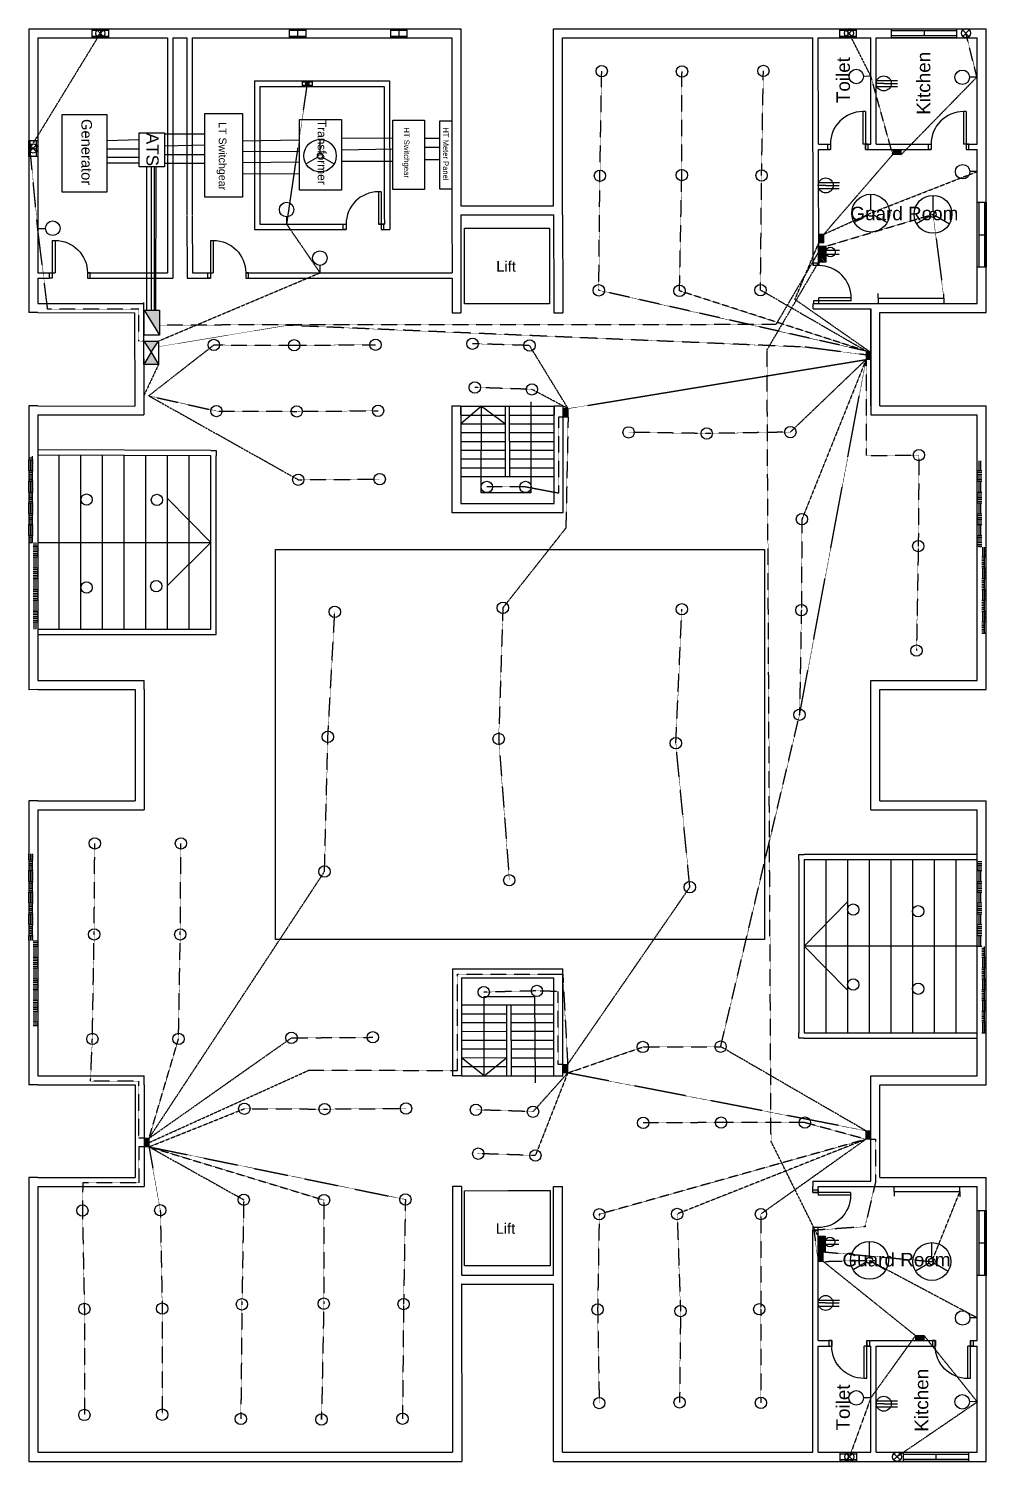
# Model space of a CAD drawing. Header units: inches. Extents: x 1414 to 6047, y 753 to 5111.
# Drawn here: x 4985 to 6047, y 2449 to 4039 of the extents above; entities that cross this region are included whole.
import ezdxf

# ---------------------------------------------------------------- set-up
doc = ezdxf.new("R2010")
doc.units = ezdxf.units.IN
doc.header["$MEASUREMENT"] = 0
doc.linetypes.add('HIDDEN', pattern=[0.375, 0.25, -0.125])
for name, color, linetype in [('Coduit', 130, 'HIDDEN'), ('Dimension', 212, 'Continuous'), ('Door1', 200, 'Continuous'), ('Emergency Conduit', 10, 'HIDDEN'), ('Fitting4', 140, 'Continuous'), ('Fittings', 140, 'Continuous'), ('Label', 72, 'Continuous'), ('Lift', 30, 'Continuous'), ('light', 2, 'Continuous'), ('Meter Board', 10, 'Continuous'), ('Power', 110, 'Continuous'), ('stairs', 240, 'Continuous'), ('Text', 1, 'Continuous'), ('Window', 200, 'Continuous')]:
    doc.layers.add(name, color=color, linetype=linetype)
doc.layers.add('emmergency switch', color=10, linetype='Continuous', lineweight=18)
doc.styles.get("Standard").update_dxf_attribs({"font": 'arial.ttf'})
pattern_1 = [(90, (-6111.053, -3003.016), (-12, 12), [12, -12]), (90, (-6109.053, -3003.016), (-12, 12), [12, -12]), (90, (-6107.053, -3003.016), (-12, 12), [12, -12]), (90, (-6105.053, -3003.016), (-12, 12), [12, -12]), (90, (-6103.053, -3003.016), (-12, 12), [12, -12]), (90, (-6101.053, -3003.016), (-12, 12), [12, -12]), (90, (-6099.053, -3003.016), (-12, 12), [12, -12]), (0, (-6111.053, -2991.016), (12, -12), [12, -12]), (0, (-6111.053, -2989.016), (12, -12), [12, -12]), (0, (-6111.053, -2987.016), (12, -12), [12, -12]), (0, (-6111.053, -2985.016), (12, -12), [12, -12]), (0, (-6111.053, -2983.016), (12, -12), [12, -12]), (0, (-6111.053, -2981.016), (12, -12), [12, -12]), (0, (-6111.053, -2979.016), (12, -12), [12, -12])]

# ---------------------------------------------------------------- blocks, each defined once
blk = doc.blocks.new('Door1')
for p, q in [((42, 42), (39, 42)), ((39, 42), (39, 6)), ((42, 42), (42, 0)), ((0, 0), (0, 6)), ((0, 6), (3, 6)), ((3, 0), (0, 0)), ((3, 6), (3, 0)), ((45, 6), (39, 6)), ((42, 0), (45, 0)), ((45, 0), (45, 6))]:
    blk.add_line(p, q)
blk.add_arc((39, 6), 36, 90, 180)
blk = doc.blocks.new('Ceiling Fan')
at = {"layer": 'Fittings'}
for p, q in [((0, 6), (0, 36)), ((-5.2, -3), (-31.2, -18)), ((5.2, -3), (31.2, -18))]:
    blk.add_line(p, q, dxfattribs=at)
for radius in [36, 6]:
    blk.add_circle((0, 0), radius, dxfattribs=at)
blk = doc.blocks.new('2-Pin 5A Socket')
at = {"layer": 'Fittings'}
for p, q in [((-15.2, 6.5), (30.6, 6.5)), ((-15, -7), (30.1, -7))]:
    blk.add_line(p, q, dxfattribs=at)
blk.add_circle((0, 0), 16.6, dxfattribs=at)
blk = doc.blocks.new('3-Pin Socket')
at = {"layer": 'Fittings'}
for q in [(0, 0), (46.7, 0)]:
    blk.add_line((16.6, 0), q, dxfattribs=at)
blk.add_blockref('2-Pin 5A Socket', (16.6, 0), dxfattribs=at)
blk = doc.blocks.new('Switch Board')
at = {"layer": 'Fittings'}
h = blk.add_hatch(dxfattribs=at)
h.set_pattern_fill('ANSI32', color=256, scale=25)
h.set_pattern_definition([(45, (-844.3615, -206.355), (-6.62913, 6.62913), []), (45, (-839.942, -206.355), (-6.62913, 6.62913), [])])
h.paths.add_polyline_path([(0, 40.8), (0, 0), (91.3, 0), (91.3, 40.8)])
blk.add_lwpolyline([(0, 40.8), (91.3, 40.8), (91.3, 0), (0, 0)], close=True, dxfattribs=at)
blk = doc.blocks.new('Fluorescent Wall Light Fitting')
at = {"layer": 'Fittings'}
for p, q in [((0, 12), (0, 24)), ((0, 12), (163.5, 12)), ((0, 12), (12, 12)), ((0, 12), (0, 0)), ((163.5, 11), (163.5, 23)), ((163.5, 12), (163.5, 11)), ((163.5, 11), (163.5, -1))]:
    blk.add_line(p, q, dxfattribs=at)
blk = doc.blocks.new('Wall Bracket Light')
at = {"layer": 'Fittings'}
blk.add_line((0, 0), (16.6, 0.2), dxfattribs=at)
blk.add_circle((32.6, 0.5), 16.1, dxfattribs=at)
blk = doc.blocks.new('Window')
for p, q in [((0, 10), (72, 10)), ((0, 0), (0, 10)), ((0, 8), (72, 8)), ((72, 2), (0, 2)), ((72, 0), (0, 0)), ((36, 8), (36, 2)), ((72, 10), (72, 0))]:
    blk.add_line(p, q)
blk = doc.blocks.new('Small_Window')
at = {"layer": 'Window'}
for p, q in [((0, 10), (18, 10)), ((0, 0), (0, 10)), ((0, 8.5), (18, 8.5)), ((18, 1.5), (0, 1.5)), ((18, 0), (0, 0)), ((9, 8.5), (9, 1.5)), ((18, 10), (18, 0))]:
    blk.add_line(p, q, dxfattribs=at)
blk = doc.blocks.new('EXHAUST FAN')
at = {"layer": 'Fitting4'}
for p, q in [((-3.5, 3.5), (3.5, -3.5)), ((-3.5, -3.5), (3.5, 3.5))]:
    blk.add_line(p, q, dxfattribs=at)
blk = doc.blocks.new('Exhaust Fan2')
at = {"layer": 'Fitting4', "lineweight": -3}
blk.add_circle((0, 0), 5.03, dxfattribs=at)
at = {"layer": 'light'}
blk.add_blockref('EXHAUST FAN', (-0.1, 0), dxfattribs=at)
blk = doc.blocks.new('Main_Gate2')
at = {"true_color": 0x2776bb}
h = blk.add_hatch(dxfattribs=at)
h.set_pattern_fill('AR-PARQ1', color=152)
h.set_pattern_definition(pattern_1)
h.paths.add_polyline_path([(0, -96), (5, -96), (5, 0), (0, 0)])
h = blk.add_hatch(dxfattribs=at)
h.set_pattern_fill('AR-PARQ1', color=152)
h.set_pattern_definition(pattern_1)
h.paths.add_polyline_path([(10, -96), (5, -96), (5, -192.1), (9.9, -192.1)])
blk = doc.blocks.new('Ceiling Light Fitting')
at = {"layer": 'Fittings'}
blk.add_circle((0, 0), 25.2, dxfattribs=at)
blk = doc.blocks.new('emergrncy switch')
h = blk.add_hatch()
h.set_pattern_fill('ANSI33', color=256)
h.paths.add_polyline_path([(9.5, 0), (0, 0), (0, -5.5), (9.5, -5.5)])
at = {"layer": 'emmergency switch'}
for p, q in [((0, 0), (9.5, 0)), ((0, -5.5), (0, 0)), ((9.5, 0), (9.5, -5.5)), ((9.5, -5.5), (0, -5.5))]:
    blk.add_line(p, q, dxfattribs=at)
blk = doc.blocks.new('Main_DB')
at = {"layer": 'Fittings', "true_color": 0x2776bb}
h = blk.add_hatch(color=152, dxfattribs=at)
h.dxf.hatch_style = 1
h.paths.add_polyline_path([(9.1, -15.1), (9.1, 12.9), (-7.8, 12.9)])
at = {"layer": 'Fittings'}
blk.add_line((-7.8, 12.9), (9.1, -15.1), dxfattribs=at)
blk.add_lwpolyline([(-7.8, 12.9), (9.1, 12.9), (9.1, -15.1), (-7.8, -15.1)], close=True, dxfattribs=at)
blk = doc.blocks.new('EmergencyDB')
at = {"layer": 'Meter Board'}
h = blk.add_hatch(color=256, dxfattribs=at)
h.dxf.hatch_style = 1
h.paths.add_polyline_path([(0, 0), (8.2, 12.5), (-8.2, 12.5)])
h.paths.add_polyline_path([(-8.2, -13.6), (8.2, -13.6), (0, 0)])
for p, q in [((-8.2, 12.5), (0, 0)), ((0, 0), (-8.2, -13.6)), ((0, 0), (8.2, 12.5)), ((0, 0), (8.2, -13.6))]:
    blk.add_line(p, q, dxfattribs=at)
blk.add_lwpolyline([(-8.2, 12.5), (8.2, 12.5), (8.2, -13.6), (-8.2, -13.6)], close=True, dxfattribs=at)

msp = doc.modelspace()

# ---------------------------------------------------------------- linework, layer by layer
for p, q in [((4984.724, 4039.315), (5464.098, 4039.315)), ((4984.724, 4039.315), (4984.724, 3724.356)), ((5464.098, 4039.315), (5464.212, 3842.815)), ((5566.898, 4039.315), (6046.974, 4039.315)), ((5566.905, 3842.815), (5566.898, 4039.315)), ((5576.898, 4039.315), (5576.898, 4039.315)), ((6046.974, 3724.315), (6046.974, 4039.315)), ((4994.724, 4029.315), (5138.724, 4029.315)), ((4994.724, 4029.315), (4994.724, 3768.315)), ((5138.724, 4029.315), (5138.724, 3768.315)), ((5144.724, 4029.315), (5160.155, 4029.315)), ((5144.724, 4029.315), (5144.724, 3762.315)), ((5160.155, 4029.315), (5160.218, 3832.644)), ((5166.128, 4029.315), (5454.103, 4029.315)), ((5166.128, 4029.315), (5166.218, 3832.648)), ((5454.103, 4029.315), (5454.217, 3832.815)), ((5576.898, 4029.315), (5774.596, 4029.315)), ((5576.906, 3832.815), (5576.898, 4029.315)), ((5774.596, 4029.315), (5854.474, 4029.315)), ((5854.905, 3776.465), (5854.474, 4029.315)), ((5860.474, 4029.315), (5918.974, 4029.315)), ((5860.726, 3911.315), (5860.474, 4029.315)), ((5918.974, 3911.315), (5918.974, 4029.315)), ((5924.974, 4029.315), (6036.974, 4029.315)), ((5924.974, 3911.316), (5924.974, 4029.315)), ((6036.974, 3911.181), (6036.974, 4029.315)), ((5166.128, 3981.315), (5166.15, 3981.315)), ((5166.128, 3975.315), (5166.152, 3975.315)), ((5235.15, 3981.315), (5385.131, 3981.315)), ((5235.15, 3981.315), (5235.218, 3832.679)), ((5241.152, 3975.315), (5379.135, 3975.315)), ((5241.152, 3975.315), (5241.218, 3832.682)), ((5379.135, 3975.315), (5379.217, 3832.772)), ((5385.131, 3981.315), (5385.217, 3832.775)), ((5860.726, 3911.315), (5874.014, 3911.315)), ((5860.739, 3905.315), (5874.014, 3905.315)), ((5861.015, 3776.453), (5860.739, 3905.315)), ((5874.014, 3911.315), (5874.014, 3905.315)), ((5913.014, 3911.315), (5918.974, 3911.315)), ((5913.014, 3905.315), (5913.014, 3911.315)), ((5913.014, 3905.315), (5924.974, 3905.315)), ((5924.974, 3911.316), (5985.651, 3911.242)), ((5924.974, 3905.315), (5985.726, 3905.242)), ((5985.651, 3911.242), (5985.726, 3905.242)), ((6024.651, 3911.195), (6036.981, 3911.181)), ((6024.651, 3911.195), (6024.726, 3905.195)), ((6024.726, 3905.195), (6036.974, 3905.181)), ((6036.974, 3734.315), (6036.974, 3905.181)), ((5160.218, 3832.114), (5160.385, 3762.315)), ((5166.218, 3832.128), (5166.371, 3768.315)), ((5235.218, 3832.293), (5235.256, 3816.315)), ((5241.218, 3832.307), (5241.242, 3822.315)), ((5379.218, 3832.636), (5379.242, 3822.315)), ((5385.218, 3832.65), (5385.257, 3816.315)), ((5454.217, 3832.815), (5454.371, 3768.312)), ((5464.098, 3842.815), (5566.898, 3842.815)), ((5464.098, 3832.815), (5566.898, 3832.815)), ((5464.217, 3832.815), (5464.1, 3832.815)), ((5464.1, 3832.815), (5464.129, 3734.315)), ((5566.898, 3842.815), (5566.905, 3842.815)), ((5566.898, 3842.815), (5566.905, 3842.815)), ((5566.898, 3832.815), (5566.906, 3832.815)), ((5566.898, 3832.815), (5566.928, 3832.815)), ((5566.928, 3832.815), (5567.223, 3734.315)), ((5576.906, 3832.815), (5577.073, 3734.315)), ((5235.256, 3816.315), (5336.73, 3816.315)), ((5241.242, 3822.315), (5336.73, 3822.315)), ((5372.73, 3822.315), (5379.242, 3822.315)), ((5375.73, 3816.315), (5385.257, 3816.315)), ((5861.015, 3776.453), (5854.905, 3776.465)), ((4994.724, 3768.315), (5010.946, 3768.315)), ((4994.724, 3762.315), (4994.724, 3734.315)), ((4994.724, 3762.315), (5007.946, 3762.315)), ((5049.946, 3768.315), (5089.537, 3768.315)), ((5052.946, 3762.315), (5128.537, 3762.315)), ((5089.537, 3768.315), (5125.537, 3768.315)), ((5125.537, 3768.315), (5138.724, 3768.315)), ((5128.537, 3762.315), (5144.724, 3762.315)), ((5160.385, 3762.315), (5186.517, 3762.315)), ((5166.371, 3768.315), (5186.517, 3768.315)), ((5225.517, 3768.314), (5454.371, 3768.312)), ((5225.517, 3762.316), (5454.386, 3762.317)), ((5454.386, 3762.317), (5454.452, 3734.315)), ((4994.724, 3724.315), (4984.724, 3724.356)), ((4994.724, 3734.315), (5112.147, 3734.315)), ((4994.724, 3724.315), (5102.173, 3723.939)), ((5102.173, 3723.939), (5102.425, 3620.258)), ((5112.145, 3735.307), (5112.448, 3610.815)), ((5454.452, 3734.315), (5454.452, 3724.103)), ((5454.452, 3724.103), (5464.15, 3724.097)), ((5464.129, 3734.315), (5464.15, 3724.097)), ((5567.223, 3734.315), (5567.211, 3724.033)), ((5567.211, 3724.033), (5577.158, 3724.027)), ((5567.223, 3724.033), (5577.158, 3724.02)), ((5577.073, 3734.315), (5577.073, 3724.027)), ((5577.158, 3724.027), (5577.158, 3724.02)), ((5854.987, 3728.315), (5854.977, 3734.315)), ((5854.977, 3734.315), (5918.974, 3734.315)), ((5854.987, 3728.315), (5918.974, 3728.315)), ((5918.974, 3734.315), (6036.974, 3734.315)), ((5918.974, 3724.315), (5918.974, 3728.315)), ((5918.974, 3728.315), (5918.974, 3610.815)), ((5918.974, 3620.756), (5918.974, 3723.815)), ((5928.974, 3724.315), (6036.974, 3724.315)), ((5928.974, 3620.815), (5928.974, 3724.315)), ((6036.974, 3724.315), (6046.974, 3724.315)), ((4984.724, 3620.94), (4984.724, 3305.492)), ((4994.724, 3620.815), (4984.724, 3620.94)), ((4994.724, 3620.815), (5102.425, 3620.258)), ((4994.724, 3610.815), (4994.724, 3315.815)), ((4994.724, 3610.815), (5074.135, 3610.815)), ((5074.135, 3610.815), (5112.448, 3610.815)), ((5102.448, 3610.815), (5102.448, 3610.791)), ((5454.023, 3620.801), (5464.069, 3620.801)), ((5454.023, 3620.801), (5454.144, 3502.301)), ((5464.069, 3620.801), (5464.061, 3610.815)), ((5464.061, 3610.815), (5464.069, 3620.801)), ((5464.061, 3610.815), (5464.159, 3512.301)), ((5567.537, 3512.301), (5567.604, 3610.815)), ((5567.569, 3620.801), (5577.576, 3620.799)), ((5567.569, 3620.801), (5567.604, 3610.815)), ((5567.604, 3610.815), (5567.569, 3620.801)), ((5577.223, 3620.801), (5577.223, 3620.799)), ((5577.501, 3502.299), (5577.576, 3620.799)), ((5918.974, 3610.815), (6036.974, 3610.815)), ((5928.974, 3620.815), (6036.974, 3620.815)), ((6036.974, 3620.815), (6046.974, 3620.815)), ((6036.974, 3315.815), (6036.974, 3610.815)), ((6046.974, 3305.815), (6046.974, 3620.815)), ((5454.144, 3502.301), (5567.547, 3502.301)), ((5464.159, 3512.301), (5567.537, 3512.301)), ((5567.545, 3502.301), (5577.501, 3502.299)), ((4994.724, 3315.815), (5112.724, 3315.815)), ((5112.724, 3305.815), (5112.724, 3315.815)), ((5918.974, 3315.815), (6036.974, 3315.815)), ((5918.974, 3172.315), (5918.974, 3315.815)), ((4994.724, 3305.815), (4984.724, 3305.492)), ((4994.724, 3305.815), (5102.724, 3305.815)), ((5102.724, 3305.815), (5102.724, 3182.315)), ((5112.724, 3305.815), (5112.724, 3182.315)), ((5928.974, 3305.815), (6036.974, 3305.815)), ((5928.974, 3182.315), (5928.974, 3305.815)), ((6036.974, 3305.815), (6046.974, 3305.815)), ((4994.724, 3182.315), (4984.724, 3182.231)), ((4984.724, 3182.231), (4984.724, 2867.33)), ((4994.724, 3182.315), (5102.724, 3182.315)), ((5112.724, 3182.315), (5112.724, 3172.315)), ((5928.974, 3182.315), (6036.974, 3182.315)), ((6036.974, 3182.315), (6046.974, 3182.315)), ((6046.974, 2867.315), (6046.974, 3182.315)), ((4994.724, 3172.315), (4994.724, 2877.315)), ((4994.724, 3172.315), (5112.724, 3172.315)), ((5918.974, 3172.315), (6036.974, 3172.315)), ((6036.974, 2877.315), (6036.974, 3172.315)), ((5454.663, 2995.815), (5454.784, 2877.305)), ((5454.663, 2995.815), (5577.177, 2995.815)), ((5577.101, 2877.311), (5577.177, 2995.815)), ((5464.683, 2985.815), (5464.791, 2877.315)), ((5464.683, 2985.815), (5567.182, 2985.815)), ((5567.109, 2877.315), (5567.182, 2985.815)), ((4994.724, 2867.315), (4984.724, 2867.33)), ((4994.724, 2877.315), (5112.724, 2877.315)), ((4994.724, 2867.315), (5102.724, 2867.315)), ((5102.724, 2867.315), (5102.724, 2764.315)), ((5112.724, 2867.315), (5112.724, 2877.315)), ((5112.724, 2867.315), (5112.724, 2764.315)), ((5464.79, 2877.305), (5454.784, 2877.305)), ((5567.109, 2877.315), (5567.109, 2877.306)), ((5567.109, 2877.306), (5577.101, 2877.311)), ((5918.974, 2877.315), (6036.974, 2877.315)), ((5918.974, 2760.292), (5918.974, 2877.315)), ((5928.974, 2867.315), (6036.974, 2867.315)), ((5928.974, 2764.315), (5928.974, 2867.315)), ((6036.974, 2867.315), (6046.974, 2867.315)), ((4984.724, 2764.357), (4984.724, 2449.315)), ((4994.724, 2764.315), (4984.724, 2764.357)), ((4994.724, 2764.315), (5102.724, 2764.315)), ((4994.724, 2754.315), (4994.724, 2459.315)), ((4994.724, 2754.315), (5112.724, 2754.315)), ((5112.724, 2764.315), (5112.724, 2754.315)), ((5454.91, 2754.315), (5455.021, 2645.805)), ((5464.913, 2754.315), (5454.91, 2754.315)), ((5464.913, 2754.315), (5465.011, 2655.815)), ((5566.959, 2655.815), (5567.026, 2754.315)), ((5567.026, 2754.315), (5577.022, 2754.315)), ((5576.953, 2645.808), (5577.022, 2754.315)), ((5854.474, 2760.318), (5854.474, 2760.323)), ((5854.474, 2760.323), (5854.474, 2754.315)), ((5854.474, 2760.318), (5918.974, 2760.292)), ((5854.474, 2747.741), (5854.474, 2754.315)), ((5860.339, 2754.315), (6036.974, 2754.315)), ((5860.344, 2747.775), (5860.339, 2754.315)), ((5928.974, 2764.315), (6036.974, 2764.315)), ((6036.974, 2764.315), (6046.974, 2764.315)), ((6036.974, 2583.315), (6036.974, 2754.315)), ((6046.974, 2449.315), (6046.974, 2764.315)), ((5854.474, 2747.741), (5860.344, 2747.775)), ((5854.474, 2705.741), (5860.376, 2705.775)), ((5854.474, 2583.315), (5854.474, 2705.741)), ((5860.469, 2583.315), (5860.376, 2705.775)), ((5454.901, 2655.815), (5455.015, 2459.315)), ((5455.011, 2655.815), (5454.901, 2655.815)), ((5465.021, 2655.815), (5465.011, 2655.815)), ((5465.021, 2655.815), (5566.96, 2655.815)), ((5576.96, 2459.315), (5576.952, 2655.815)), ((5464.907, 2645.815), (5465.021, 2449.315)), ((5465.021, 2645.815), (5464.907, 2645.815)), ((5465.021, 2645.815), (5566.96, 2645.815)), ((5566.96, 2449.315), (5566.953, 2645.815)), ((5854.474, 2459.315), (5854.474, 2583.315)), ((5860.469, 2583.315), (5875.452, 2583.315)), ((5860.474, 2577.315), (5875.452, 2577.315)), ((5860.474, 2459.315), (5860.474, 2577.315)), ((5875.452, 2583.315), (5875.452, 2577.315)), ((5914.452, 2583.315), (5990.557, 2583.315)), ((5914.452, 2583.315), (5914.452, 2577.315)), ((5914.452, 2577.315), (5918.974, 2577.315)), ((5918.974, 2459.315), (5918.974, 2577.315)), ((5924.974, 2577.315), (5990.435, 2577.315)), ((5924.974, 2459.315), (5924.974, 2577.315)), ((5990.557, 2583.315), (5990.435, 2577.315)), ((6029.435, 2583.315), (6029.435, 2577.315)), ((6029.435, 2577.315), (6036.974, 2577.315)), ((6029.557, 2583.315), (6036.974, 2583.315)), ((6036.974, 2459.315), (6036.974, 2577.315)), ((4984.724, 2449.315), (5465.021, 2449.315)), ((4994.724, 2459.315), (5455.015, 2459.315)), ((5455.021, 2449.315), (5455.021, 2449.309)), ((5566.96, 2449.315), (6046.974, 2449.315)), ((5576.96, 2459.315), (5768.474, 2459.315)), ((5768.474, 2459.315), (5774.474, 2459.315)), ((5774.474, 2459.315), (5854.474, 2459.315)), ((5860.474, 2459.315), (5918.974, 2459.315)), ((5924.974, 2459.315), (6036.974, 2459.315))]:
    msp.add_line(p, q)
msp.add_lwpolyline([(5258.388, 3461.24), (5801.022, 3461.24), (5801.022, 3028.546), (5258.388, 3028.546)], close=True)
at = {"layer": 'Coduit'}
for p, q in [((5868.847, 3797.869), (5987.891, 3833.312)), ((5987.891, 3833.312), (5999.957, 3739.675)), ((5860.982, 3791.64), (5813.531, 3710.893)), ((5803.716, 3682.73), (5861.006, 3780.292)), ((5813.531, 3710.893), (5129.849, 3710.424)), ((5808.179, 2804.492), (5803.716, 3682.73)), ((5860.394, 2699.195), (5808.179, 2804.492)), ((5986.561, 2671.055), (6017.599, 2748.359)), ((5868.26, 2681.618), (5986.561, 2671.055))]:
    msp.add_line(p, q, dxfattribs=at)
at = {"layer": 'Emergency Conduit'}
for p, q in [((4986.216, 3906.384), (5064.26, 4034.142)), ((5918.974, 3986.511), (5894.75, 4034.342)), ((6036.558, 3985.657), (6024.291, 4034.323)), ((5618.359, 3876.132), (5620.357, 3992.191)), ((5709.163, 3876.861), (5709.417, 3991.832)), ((5797.695, 3876.398), (5799.694, 3992.457)), ((5271.067, 3822.315), (5293.92, 3978.338)), ((5943.129, 3899.663), (5918.974, 3986.511)), ((5952.629, 3899.663), (6036.558, 3985.657)), ((4994.724, 3817.669), (4986.216, 3906.384)), ((5943.129, 3899.663), (5866.624, 3811.125)), ((5918.772, 3834.642), (6036.974, 3880.827)), ((5617.153, 3748.935), (5618.359, 3876.132)), ((5706.666, 3748.348), (5709.163, 3876.861)), ((5796.489, 3749.201), (5797.695, 3876.398)), ((5866.624, 3811.125), (5918.772, 3834.642)), ((5005.743, 3728.055), (4994.724, 3817.669)), ((5307.986, 3768.425), (5271.067, 3822.315)), ((5834.732, 3738.798), (5861.124, 3801.625)), ((5128.728, 3692.697), (5307.986, 3768.425)), ((5913.556, 3681.595), (5617.153, 3748.935)), ((5913.556, 3681.595), (5706.666, 3748.348)), ((5913.556, 3681.595), (5796.489, 3749.201)), ((5916.47, 3681.595), (5834.732, 3738.798)), ((5106.852, 3728.055), (5005.743, 3728.055)), ((5106.852, 3692.697), (5106.852, 3728.055)), ((5271.24, 3710.055), (5128.728, 3686.405)), ((5845.793, 3685.94), (5271.24, 3710.055)), ((5112.292, 3692.697), (5106.852, 3692.697)), ((5540.328, 3687.68), (5476.999, 3689.721)), ((5117.92, 3631.921), (5190.147, 3688.322)), ((5190.147, 3688.322), (5279.207, 3687.962)), ((5279.207, 3687.962), (5369.483, 3688.588)), ((5583.068, 3617.655), (5540.328, 3687.68)), ((5913.556, 3677.218), (5845.793, 3685.94)), ((5128.728, 3666.536), (5112.397, 3631.921)), ((5583.068, 3617.655), (5913.556, 3672.095)), ((5913.556, 3672.095), (5829.574, 3591.601)), ((5839.8, 3277.938), (5913.556, 3672.095)), ((5913.556, 3672.095), (5842.498, 3495.004)), ((5913.556, 3672.095), (5913.556, 3565.552)), ((5117.92, 3631.921), (5192.967, 3614.995)), ((5117.92, 3631.921), (5283.778, 3538.78)), ((5542.978, 3639.052), (5479.649, 3641.093)), ((5583.068, 3617.655), (5542.978, 3639.052)), ((5192.967, 3614.995), (5282.027, 3614.636)), ((5282.027, 3614.636), (5372.303, 3615.261)), ((5577.568, 3608.155), (5572.327, 3608.155)), ((5572.327, 3608.155), (5572.327, 3523.764)), ((5583.068, 3608.155), (5580.579, 3485.126)), ((5736.795, 3590.038), (5650.238, 3591.335)), ((5829.574, 3591.601), (5736.795, 3590.038)), ((5913.556, 3565.552), (5972.199, 3566.123)), ((5972.199, 3566.123), (5971.499, 3465.116)), ((5283.778, 3538.78), (5374.055, 3539.406)), ((5535.875, 3530.691), (5492.933, 3530.691)), ((5572.327, 3523.764), (5535.875, 3530.691)), ((5580.579, 3485.126), (5510.726, 3396.574)), ((5842.498, 3495.004), (5841.798, 3393.997)), ((5971.499, 3465.116), (5969.5, 3349.057)), ((5316.609, 3253.436), (5324.267, 3392.127)), ((5510.726, 3396.574), (5506.044, 3251.07)), ((5702.583, 3246.338), (5709.268, 3395.005)), ((5841.798, 3393.997), (5839.8, 3277.938)), ((5752.288, 2909.532), (5839.8, 3277.938)), ((5312.863, 3103.877), (5316.609, 3253.436)), ((5506.044, 3251.07), (5517.867, 3094.172)), ((5718.108, 3086.527), (5702.583, 3246.338)), ((5057.348, 3034.167), (5058.048, 3135.174)), ((5152.911, 3034.167), (5153.612, 3135.174)), ((5118.224, 2807.883), (5312.863, 3103.877)), ((5582.603, 2889.87), (5718.108, 3086.527)), ((5055.35, 2918.108), (5057.348, 3034.167)), ((5150.913, 2918.108), (5152.911, 3034.167)), ((5460.56, 2883.095), (5460.56, 2989.929)), ((5460.56, 2989.929), (5567.185, 2989.929)), ((5567.185, 2989.929), (5567.185, 2989.929)), ((5567.185, 2989.929), (5577.173, 2989.929)), ((5577.173, 2989.929), (5582.603, 2889.87)), ((5548.467, 2971.417), (5489.444, 2970.021)), ((5572.141, 2970.664), (5548.467, 2971.417)), ((5572.141, 2889.87), (5572.141, 2970.664)), ((5053.379, 2871.398), (5055.35, 2918.108)), ((5118.224, 2807.883), (5276.187, 2919.296)), ((5118.224, 2807.883), (5150.913, 2918.108)), ((5276.187, 2919.296), (5366.463, 2919.922)), ((5582.603, 2880.37), (5665.896, 2909.182)), ((5665.896, 2909.182), (5752.288, 2909.532)), ((5913.381, 2816.226), (5752.288, 2909.532)), ((5118.224, 2803.121), (5295.811, 2883.524)), ((5295.811, 2883.524), (5460.56, 2883.095)), ((5582.603, 2880.37), (5544.134, 2837.38)), ((5582.603, 2880.37), (5546.784, 2788.753)), ((5577.109, 2889.87), (5572.141, 2889.87)), ((5913.381, 2816.226), (5582.603, 2880.37)), ((5107.061, 2871.398), (5053.379, 2871.398)), ((5107.061, 2807.883), (5107.061, 2871.398)), ((5118.224, 2798.383), (5223.942, 2840.641)), ((5223.942, 2840.641), (5313.002, 2840.282)), ((5313.002, 2840.282), (5403.278, 2840.908)), ((5544.134, 2837.38), (5480.804, 2839.421)), ((5752.781, 2825.295), (5666.389, 2824.945)), ((5845.725, 2825.211), (5752.781, 2825.295)), ((5913.381, 2806.726), (5845.725, 2825.211)), ((5112.724, 2807.883), (5107.061, 2807.883)), ((5913.381, 2806.726), (5617.61, 2723.472)), ((5913.381, 2806.726), (5704.003, 2723.822)), ((5913.381, 2806.726), (5796.947, 2723.738)), ((5918.881, 2806.726), (5924.042, 2806.726)), ((5924.042, 2806.726), (5924.042, 2759.063)), ((5112.724, 2798.383), (5107.019, 2798.383)), ((5107.019, 2798.383), (5107.019, 2758.369)), ((5118.224, 2798.383), (5130.726, 2727.998)), ((5118.224, 2798.383), (5223.242, 2739.634)), ((5118.224, 2798.383), (5312.302, 2739.275)), ((5118.224, 2798.383), (5402.578, 2739.9)), ((5546.784, 2788.753), (5483.454, 2790.793)), ((5044.709, 2758.369), (5044.334, 2727.649)), ((5107.019, 2758.369), (5044.709, 2758.369)), ((5924.042, 2759.063), (5912.423, 2709.72)), ((5223.242, 2739.634), (5221.243, 2623.575)), ((5312.302, 2739.275), (5312.048, 2624.304)), ((5402.578, 2739.9), (5400.58, 2623.841)), ((5044.334, 2727.649), (5046.477, 2618.485)), ((5130.726, 2727.998), (5132.869, 2618.835)), ((5617.61, 2723.472), (5615.83, 2617.852)), ((5704.003, 2723.822), (5707.765, 2616.143)), ((5796.947, 2723.738), (5796.947, 2618.118)), ((5912.423, 2709.72), (5855.691, 2705.748)), ((5855.691, 2705.748), (5860.402, 2671.271)), ((5865.902, 2671.144), (5917.443, 2672.385)), ((5917.443, 2672.385), (6036.974, 2608.684)), ((5968.375, 2588.815), (5865.902, 2671.271)), ((5312.048, 2624.304), (5309.55, 2495.791)), ((5400.58, 2623.841), (5399.374, 2496.644)), ((5046.477, 2618.485), (5046.477, 2500.759)), ((5132.869, 2618.835), (5132.869, 2501.109)), ((5221.243, 2623.575), (5220.037, 2496.378)), ((5615.83, 2617.852), (5617.61, 2513.981)), ((5707.765, 2616.143), (5706.718, 2514.749)), ((5796.947, 2618.118), (5796.947, 2514.247)), ((5968.375, 2588.815), (5918.949, 2519.973)), ((5977.875, 2588.815), (6036.974, 2515.197)), ((5918.949, 2519.973), (5895.084, 2454.323)), ((6036.974, 2515.197), (5947.869, 2454.323)), ((5309.55, 2495.791), (5309.673, 2502.099))]:
    msp.add_line(p, q, dxfattribs=at)
at = {"layer": 'Lift'}
for p, q in [((5468.105, 3734.077), (5468.105, 3818.009)), ((5468.105, 3818.009), (5514.289, 3818.009)), ((5514.289, 3818.009), (5562.59, 3817.769)), ((5562.59, 3817.769), (5562.59, 3733.996)), ((5514.289, 3734.077), (5468.105, 3734.077)), ((5562.59, 3733.999), (5514.289, 3734.077)), ((5468.327, 2749.697), (5516.599, 2749.848)), ((5468.327, 2666.292), (5468.327, 2749.697)), ((5516.599, 2749.848), (5563.261, 2749.819)), ((5563.261, 2749.819), (5563.261, 2666.403)), ((5516.599, 2666.185), (5468.327, 2666.292)), ((5563.261, 2666.403), (5516.599, 2666.185))]:
    msp.add_line(p, q, dxfattribs=at)
at = {"layer": 'Power'}
for p, q in [((5454.157, 3936.572), (5440.483, 3936.572)), ((5440.483, 3936.572), (5440.483, 3861.599)), ((5107.373, 3915.97), (5071.537, 3915.017)), ((5179.982, 3922.272), (5135.442, 3922.272)), ((5285.227, 3915.428), (5221.901, 3914.637)), ((5388.601, 3917.951), (5331.603, 3917.46)), ((5440.483, 3917.297), (5423.83, 3917.297)), ((5107.373, 3905.756), (5071.537, 3905.457)), ((5107.373, 3896.502), (5071.537, 3896.502)), ((5179.982, 3910.11), (5135.442, 3908.924)), ((5179.982, 3899.38), (5135.442, 3899.194)), ((5285.227, 3903.046), (5221.901, 3902.491)), ((5388.601, 3905.678), (5331.603, 3904.533)), ((5440.483, 3907.315), (5423.83, 3907.315)), ((5107.373, 3890.234), (5071.537, 3890.221)), ((5115.269, 3886.096), (5115.269, 3726.994)), ((5120.58, 3886.096), (5120.58, 3726.931)), ((5123.967, 3886.096), (5123.94, 3726.83)), ((5125.612, 3886.096), (5125.584, 3726.788)), ((5179.982, 3889.699), (5135.442, 3889.699)), ((5285.227, 3891.019), (5221.901, 3890.464)), ((5388.601, 3891.933), (5331.603, 3891.769)), ((5440.483, 3893.733), (5423.83, 3893.733)), ((5285.227, 3878.26), (5221.901, 3877.706)), ((5440.483, 3861.599), (5454.201, 3861.429))]:
    msp.add_line(p, q, dxfattribs=at)
for points in [[(5021.769, 3943.974), (5071.537, 3943.974), (5071.537, 3858.017), (5021.769, 3858.017)], [(5179.982, 3945.373), (5221.901, 3945.373), (5221.901, 3852.246), (5179.982, 3852.246)], [(5285.227, 3938.69), (5331.603, 3938.69), (5331.603, 3860.265), (5285.227, 3860.265)], [(5388.601, 3937.987), (5423.83, 3937.987), (5423.83, 3860.763), (5388.601, 3860.763)], [(5107.373, 3923.783), (5135.442, 3923.783), (5135.442, 3886.096), (5107.373, 3886.096)]]:
    msp.add_lwpolyline(points, close=True, dxfattribs=at)
at = {"layer": 'stairs'}
for p, q in [((5112.692, 3672.815), (5112.724, 3672.815)), ((5541.648, 3625.364), (5541.648, 3524.381)), ((5464.129, 3620.301), (5567.557, 3620.301)), ((5486.904, 3620.301), (5464.129, 3600.801)), ((5464.129, 3610.551), (5513.497, 3610.551)), ((5486.623, 3524.381), (5486.904, 3620.301)), ((5486.904, 3620.301), (5513.526, 3600.801)), ((5513.699, 3542.301), (5513.468, 3620.294)), ((5518.449, 3542.301), (5518.218, 3620.308)), ((5518.247, 3610.551), (5567.557, 3610.551)), ((5464.129, 3600.801), (5513.526, 3600.801)), ((5518.276, 3600.801), (5567.557, 3600.801)), ((5464.129, 3591.051), (5513.555, 3591.051)), ((5464.129, 3581.301), (5513.583, 3581.301)), ((5518.305, 3591.051), (5567.557, 3591.051)), ((5518.333, 3581.301), (5567.557, 3581.301)), ((5186.636, 3565.146), (4994.724, 3565.842)), ((5186.658, 3571.146), (4994.746, 3571.842)), ((5018.636, 3372.821), (5018.636, 3565.146)), ((5042.636, 3372.821), (5042.636, 3565.146)), ((5066.636, 3372.821), (5066.636, 3565.146)), ((5090.636, 3372.821), (5090.636, 3565.146)), ((5114.636, 3372.821), (5114.636, 3565.146)), ((5138.636, 3372.821), (5138.636, 3565.146)), ((5162.636, 3372.821), (5162.636, 3565.146)), ((5186.636, 3372.821), (5186.636, 3565.146)), ((5186.658, 3571.146), (5192.607, 3571.146)), ((5192.607, 3571.146), (5192.636, 3565.146)), ((5192.636, 3372.821), (5192.636, 3565.146)), ((5464.129, 3571.551), (5513.612, 3571.551)), ((5464.129, 3561.801), (5513.641, 3561.801)), ((5518.362, 3571.551), (5567.557, 3571.551)), ((5518.391, 3561.801), (5567.557, 3561.801)), ((5464.129, 3552.051), (5513.67, 3552.051)), ((5518.42, 3552.051), (5567.557, 3552.051)), ((5464.129, 3542.301), (5567.557, 3542.301)), ((5186.636, 3468.984), (5138.636, 3517.919)), ((5541.648, 3524.381), (5486.623, 3524.381)), ((5513.787, 3512.294), (5513.787, 3512.301)), ((4994.727, 3468.942), (5186.636, 3468.984)), ((5186.636, 3468.984), (5138.636, 3421.392)), ((5186.636, 3468.984), (5186.636, 3468.984)), ((4994.621, 3372.821), (5186.636, 3372.821)), ((5192.681, 3366.821), (5192.636, 3372.821)), ((4994.621, 3366.821), (5186.636, 3366.821)), ((5186.636, 3366.821), (5192.681, 3366.821)), ((5839.089, 3116.876), (5839.089, 3122.877)), ((5839.089, 3122.877), (5845.089, 3122.876)), ((5839.089, 3116.876), (5839.089, 2924.989)), ((6036.977, 3122.876), (5845.089, 3122.876)), ((6036.977, 3116.876), (5845.089, 3116.876)), ((5845.089, 3116.876), (5845.089, 2924.989)), ((5869.089, 3116.876), (5869.089, 2924.989)), ((5893.089, 3116.876), (5893.089, 2924.989)), ((5917.089, 3116.876), (5917.089, 2924.989)), ((5941.089, 3116.876), (5941.089, 2924.989)), ((5965.089, 3116.876), (5965.089, 2924.989)), ((5989.089, 3116.876), (5989.089, 2924.989)), ((6013.089, 3116.876), (6013.089, 2924.989)), ((5845.089, 3020.933), (5893.089, 3070.1)), ((6036.977, 3020.919), (5845.089, 3020.933)), ((5845.089, 3020.933), (5893.089, 2972.152)), ((5489.869, 2877.315), (5489.869, 2965.108)), ((5489.869, 2965.108), (5545.78, 2965.108)), ((5545.78, 2965.108), (5546.641, 2869.254)), ((5464.683, 2955.815), (5567.182, 2955.815)), ((5464.683, 2946.065), (5515.005, 2946.001)), ((5515.229, 2877.166), (5514.973, 2955.699)), ((5520.344, 2877.303), (5520.085, 2955.803)), ((5520.117, 2946.037), (5567.182, 2946.065)), ((4994.621, 2931.418), (4994.724, 2931.418)), ((5464.683, 2936.315), (5515.036, 2936.383)), ((5464.683, 2926.565), (5515.068, 2926.497)), ((5520.149, 2936.383), (5567.182, 2936.315)), ((5520.181, 2926.608), (5567.182, 2926.565)), ((4994.621, 2925.418), (4994.724, 2925.418)), ((5464.683, 2916.815), (5515.101, 2916.815)), ((5520.214, 2916.815), (5567.182, 2916.815)), ((5839.038, 2918.989), (5839.089, 2924.989)), ((5845.089, 2918.989), (5839.038, 2918.989)), ((5845.089, 2924.989), (6036.974, 2924.971)), ((5845.089, 2918.989), (6036.973, 2918.971)), ((5464.683, 2907.065), (5515.132, 2906.989)), ((5464.683, 2897.315), (5515.163, 2897.406)), ((5489.869, 2877.315), (5464.771, 2897.315)), ((5489.869, 2877.315), (5515.163, 2897.406)), ((5520.246, 2907.117), (5567.182, 2907.065)), ((5520.278, 2897.319), (5567.182, 2897.315)), ((5464.683, 2887.565), (5515.195, 2887.36)), ((5520.311, 2887.45), (5567.182, 2887.565)), ((5464.791, 2877.315), (5567.109, 2877.315))]:
    msp.add_line(p, q, dxfattribs=at)

# ---------------------------------------------------------------- block references
for name, p in [('Small_Window', (5884.472, 4029.315)), ('Main_Gate2', (4984.724, 3564.899)), ('Main_Gate2', (6036.974, 3559.825)), ('Main_Gate2', (4984.724, 3123.495)), ('Main_Gate2', (6036.974, 3116.876)), ('Small_Window', (5884.865, 2449.315))]:
    msp.add_blockref(name, p)
at = {"xscale": 0.5, "yscale": 0.5, "zscale": 0.5, "rotation": 180}
for p in [(6036.558, 3985.657), (5918.949, 2519.973)]:
    msp.add_blockref('Wall Bracket Light', p, dxfattribs=at)
for name, p, xscale, yscale, zscale in [('3-Pin Socket', (5924.974, 3978.596), 0.5, 0.5, 0.5), ('Fluorescent Wall Light Fitting', (5944.645, 2743.451), 0.4462316301784595, 0.4462316301784595, 0.4462316301784595), ('3-Pin Socket', (5924.974, 2513.296), 0.5, 0.5, 0.5)]:
    msp.add_blockref(name, p, dxfattribs=dict(xscale=xscale, yscale=yscale, zscale=zscale))
at = {"layer": 'Dimension', "xscale": 0.25, "yscale": 0.25, "zscale": 0.25}
for p in [(5048.945, 3516.679), (5127, 3516.301), (5048.945, 3419.113), (5126.243, 3420.625), (5899.399, 3061.642), (5971.399, 3059.762), (5489.444, 2970.021), (5548.467, 2971.417), (5899.399, 2978.462), (5971.399, 2973.885)]:
    msp.add_blockref('Ceiling Light Fitting', p, dxfattribs=at)
at = {"layer": 'Door1'}
for name, p in [('Window', (5941.933, 4029.25)), ('Door1', (5871.014, 3905.315)), ('Door1', (5982.721, 3905.245)), ('Door1', (5333.73, 3816.315)), ('Window', (5955.06, 2449.316))]:
    msp.add_blockref(name, p, dxfattribs=at)
for name, p, rotation in [('Window', (6046.988, 3774.724), 90), ('Door1', (5855.147, 3779.453), 270), ('Window', (6046.974, 2655.647), 90)]:
    msp.add_blockref(name, p, dxfattribs=dict(at, rotation=rotation))
at = {"layer": 'Door1', "xscale": -1}
for p in [(5052.946, 3762.315), (5228.517, 3762.315)]:
    msp.add_blockref('Door1', p, dxfattribs=at)
for p, rotation in [((5854.409, 2705.748), 270), ((5872.452, 2583.298), 180), ((5987.413, 2583.253), 180)]:
    msp.add_blockref('Door1', p, dxfattribs=dict(at, rotation=rotation))
at = {"layer": 'emmergency switch'}
for p in [(5943.129, 3905.163), (5968.375, 2588.815)]:
    msp.add_blockref('emergrncy switch', p, dxfattribs=at)
at = {"layer": 'emmergency switch', "rotation": 90}
for p in [(5861.124, 3801.625), (5913.556, 3672.095), (5577.568, 3608.155), (5577.103, 2880.37), (5913.381, 2806.726), (5112.724, 2798.383), (5860.402, 2671.144)]:
    msp.add_blockref('emergrncy switch', p, dxfattribs=at)
at = {"layer": 'Fittings'}
for name, p, xscale, yscale, zscale in [('Ceiling Light Fitting', (5620.357, 3992.191), 0.25, 0.25, 0.25), ('Ceiling Light Fitting', (5709.417, 3991.832), 0.25, 0.25, 0.25), ('Ceiling Light Fitting', (5799.694, 3992.457), 0.25, 0.25, 0.25), ('Exhaust Fan2', (5293.749, 3978.152), 0.3862149479913982, 0.3862149479913982, 0.3862149479913982), ('Ceiling Fan', (5307.962, 3898.287), 0.5, 0.5, 0.5), ('Ceiling Light Fitting', (5618.359, 3876.132), 0.25, 0.25, 0.25), ('Ceiling Light Fitting', (5709.163, 3876.861), 0.25, 0.25, 0.25), ('Ceiling Light Fitting', (5797.695, 3876.398), 0.25, 0.25, 0.25), ('3-Pin Socket', (5860.554, 3865.351), 0.5, 0.5, 0.5), ('Ceiling Fan', (5918.772, 3834.642), 0.5833333333333265, 0.5833333333333265, 0.5833333333333265), ('Ceiling Fan', (5987.891, 3833.312), 0.5833333333333265, 0.5833333333333265, 0.5833333333333265), ('Wall Bracket Light', (4995.14, 3817.632), 0.5, 0.5, 0.5), ('2-Pin 5A Socket', (5874.023, 3791.344), 0.3247161909610484, 0.3247161909610484, 0.3247161909610484), ('Ceiling Light Fitting', (5617.153, 3748.935), 0.25, 0.25, 0.25), ('Ceiling Light Fitting', (5706.666, 3748.348), 0.25, 0.25, 0.25), ('Ceiling Light Fitting', (5796.489, 3749.201), 0.25, 0.25, 0.25), ('Fluorescent Wall Light Fitting', (5927.003, 3734.766), 0.4462316301784595, 0.4462316301784595, 0.4462316301784595), ('Ceiling Light Fitting', (5190.147, 3688.322), 0.25, 0.25, 0.25), ('Ceiling Light Fitting', (5279.207, 3687.962), 0.25, 0.25, 0.25), ('Ceiling Light Fitting', (5369.483, 3688.588), 0.25, 0.25, 0.25), ('Ceiling Light Fitting', (5476.999, 3689.721), 0.25, 0.25, 0.25), ('Ceiling Light Fitting', (5540.328, 3687.68), 0.25, 0.25, 0.25), ('Ceiling Light Fitting', (5479.649, 3641.093), 0.25, 0.25, 0.25), ('Ceiling Light Fitting', (5542.978, 3639.052), 0.25, 0.25, 0.25), ('Ceiling Light Fitting', (5192.967, 3614.995), 0.25, 0.25, 0.25), ('Ceiling Light Fitting', (5282.027, 3614.636), 0.25, 0.25, 0.25), ('Ceiling Light Fitting', (5372.303, 3615.261), 0.25, 0.25, 0.25), ('Ceiling Light Fitting', (5650.238, 3591.335), 0.25, 0.25, 0.25), ('Ceiling Light Fitting', (5736.795, 3590.038), 0.25, 0.25, 0.25), ('Ceiling Light Fitting', (5829.574, 3591.601), 0.25, 0.25, 0.25), ('Ceiling Light Fitting', (5972.199, 3566.123), 0.25, 0.25, 0.25), ('Ceiling Light Fitting', (5283.778, 3538.78), 0.25, 0.25, 0.25), ('Ceiling Light Fitting', (5374.055, 3539.406), 0.25, 0.25, 0.25), ('Ceiling Light Fitting', (5492.933, 3530.691), 0.25, 0.25, 0.25), ('Ceiling Light Fitting', (5535.875, 3530.691), 0.25, 0.25, 0.25), ('Ceiling Light Fitting', (5842.498, 3495.004), 0.25, 0.25, 0.25), ('Ceiling Light Fitting', (5971.499, 3465.116), 0.25, 0.25, 0.25), ('Ceiling Light Fitting', (5510.726, 3396.574), 0.25, 0.25, 0.25), ('Ceiling Light Fitting', (5324.267, 3392.127), 0.25, 0.25, 0.25), ('Ceiling Light Fitting', (5709.268, 3395.005), 0.25, 0.25, 0.25), ('Ceiling Light Fitting', (5841.798, 3393.997), 0.25, 0.25, 0.25), ('Ceiling Light Fitting', (5969.5, 3349.057), 0.25, 0.25, 0.25), ('Ceiling Light Fitting', (5839.8, 3277.938), 0.25, 0.25, 0.25), ('Ceiling Light Fitting', (5316.609, 3253.436), 0.25, 0.25, 0.25), ('Ceiling Light Fitting', (5506.044, 3251.07), 0.25, 0.25, 0.25), ('Ceiling Light Fitting', (5702.583, 3246.338), 0.25, 0.25, 0.25), ('Ceiling Light Fitting', (5058.048, 3135.174), 0.25, 0.25, 0.25), ('Ceiling Light Fitting', (5153.612, 3135.174), 0.25, 0.25, 0.25), ('Ceiling Light Fitting', (5312.863, 3103.877), 0.25, 0.25, 0.25), ('Ceiling Light Fitting', (5517.867, 3094.172), 0.25, 0.25, 0.25), ('Ceiling Light Fitting', (5718.108, 3086.527), 0.25, 0.25, 0.25), ('Ceiling Light Fitting', (5057.348, 3034.167), 0.25, 0.25, 0.25), ('Ceiling Light Fitting', (5152.911, 3034.167), 0.25, 0.25, 0.25), ('Ceiling Light Fitting', (5366.463, 2919.922), 0.25, 0.25, 0.25), ('Ceiling Light Fitting', (5055.35, 2918.108), 0.25, 0.25, 0.25), ('Ceiling Light Fitting', (5150.913, 2918.108), 0.25, 0.25, 0.25), ('Ceiling Light Fitting', (5276.187, 2919.296), 0.25, 0.25, 0.25), ('Ceiling Light Fitting', (5665.896, 2909.182), 0.25, 0.25, 0.25), ('Ceiling Light Fitting', (5752.288, 2909.532), 0.25, 0.25, 0.25), ('Ceiling Light Fitting', (5223.942, 2840.641), 0.25, 0.25, 0.25), ('Ceiling Light Fitting', (5313.002, 2840.282), 0.25, 0.25, 0.25), ('Ceiling Light Fitting', (5403.278, 2840.908), 0.25, 0.25, 0.25), ('Ceiling Light Fitting', (5480.804, 2839.421), 0.25, 0.25, 0.25), ('Ceiling Light Fitting', (5544.134, 2837.38), 0.25, 0.25, 0.25), ('Ceiling Light Fitting', (5666.389, 2824.945), 0.25, 0.25, 0.25), ('Ceiling Light Fitting', (5752.781, 2825.295), 0.25, 0.25, 0.25), ('Ceiling Light Fitting', (5845.725, 2825.211), 0.25, 0.25, 0.25), ('Ceiling Light Fitting', (5483.454, 2790.793), 0.25, 0.25, 0.25), ('Ceiling Light Fitting', (5546.784, 2788.753), 0.25, 0.25, 0.25), ('Ceiling Light Fitting', (5223.242, 2739.634), 0.25, 0.25, 0.25), ('Ceiling Light Fitting', (5312.302, 2739.275), 0.25, 0.25, 0.25), ('Ceiling Light Fitting', (5402.578, 2739.9), 0.25, 0.25, 0.25), ('Ceiling Light Fitting', (5044.334, 2727.649), 0.25, 0.25, 0.25), ('Ceiling Light Fitting', (5130.726, 2727.998), 0.25, 0.25, 0.25), ('Ceiling Light Fitting', (5617.61, 2723.472), 0.25, 0.25, 0.25), ('Ceiling Light Fitting', (5704.003, 2723.822), 0.25, 0.25, 0.25), ('Ceiling Light Fitting', (5796.947, 2723.738), 0.25, 0.25, 0.25), ('2-Pin 5A Socket', (5873.436, 2692.67), 0.3247161909610484, 0.3247161909610484, 0.3247161909610484), ('Ceiling Fan', (5917.443, 2672.385), 0.5833333333333265, 0.5833333333333265, 0.5833333333333265), ('Ceiling Fan', (5986.561, 2671.055), 0.5833333333333265, 0.5833333333333265, 0.5833333333333265), ('Ceiling Light Fitting', (5046.477, 2618.485), 0.25, 0.25, 0.25), ('Ceiling Light Fitting', (5132.869, 2618.835), 0.25, 0.25, 0.25), ('Ceiling Light Fitting', (5221.243, 2623.575), 0.25, 0.25, 0.25), ('Ceiling Light Fitting', (5312.048, 2624.304), 0.25, 0.25, 0.25), ('Ceiling Light Fitting', (5400.58, 2623.841), 0.25, 0.25, 0.25), ('Ceiling Light Fitting', (5615.83, 2617.852), 0.25, 0.25, 0.25), ('Ceiling Light Fitting', (5795.166, 2618.118), 0.25, 0.25, 0.25), ('3-Pin Socket', (5860.444, 2625.077), 0.5, 0.5, 0.5), ('Ceiling Light Fitting', (5707.765, 2616.143), 0.25, 0.25, 0.25), ('Ceiling Light Fitting', (5617.61, 2513.981), 0.25, 0.25, 0.25), ('Ceiling Light Fitting', (5706.718, 2514.749), 0.25, 0.25, 0.25), ('Ceiling Light Fitting', (5796.947, 2514.247), 0.25, 0.25, 0.25), ('Ceiling Light Fitting', (5046.477, 2500.759), 0.25, 0.25, 0.25), ('Ceiling Light Fitting', (5132.869, 2501.109), 0.25, 0.25, 0.25), ('Ceiling Light Fitting', (5220.037, 2496.378), 0.25, 0.25, 0.25), ('Ceiling Light Fitting', (5309.55, 2495.791), 0.25, 0.25, 0.25), ('Ceiling Light Fitting', (5399.374, 2496.644), 0.25, 0.25, 0.25)]:
    msp.add_blockref(name, p, dxfattribs=dict(at, xscale=xscale, yscale=yscale, zscale=zscale))
for name, p, xscale, yscale, zscale, rotation in [('Wall Bracket Light', (5919.017, 3986.511), 0.5, 0.5, 0.5, 180), ('Wall Bracket Light', (6036.977, 3880.827), 0.5, 0.5, 0.5, 180), ('Wall Bracket Light', (5271.067, 3822.315), 0.5, 0.5, 0.5, 90), ('Wall Bracket Light', (5307.986, 3768.425), 0.5, 0.5, 0.5, 90), ('Switch Board', (5868.847, 3780.292), 0.1925944947049465, 0.1925944947049465, 0.1925944947049465, 90), ('Switch Board', (5868.26, 2681.618), 0.1925944947049465, 0.1925944947049465, 0.1925944947049465, 90), ('Wall Bracket Light', (6037.027, 2608.685), 0.5, 0.5, 0.5, 180), ('Wall Bracket Light', (6036.568, 2515.629), 0.5, 0.5, 0.5, 180)]:
    msp.add_blockref(name, p, dxfattribs=dict(at, xscale=xscale, yscale=yscale, zscale=zscale, rotation=rotation))
msp.add_blockref('Main_DB', (5120.725, 3714.196), dxfattribs=at)
at = {"layer": 'light'}
for p in [(5894.75, 4034.342), (6024.35, 4034.342), (5895.143, 2454.342), (5947.928, 2454.342)]:
    msp.add_blockref('Exhaust Fan2', p, dxfattribs=at)
at = {"layer": 'Meter Board'}
msp.add_blockref('EmergencyDB', (5120.504, 3680.165), dxfattribs=at)
at = {"layer": 'Power'}
for name, p in [('Small_Window', (5055.26, 4029.315)), ('Exhaust Fan2', (5064.26, 4034.101)), ('Small_Window', (5274.051, 4029.315)), ('Small_Window', (5386.28, 4029.315)), ('Exhaust Fan2', (4989.76, 3906.384))]:
    msp.add_blockref(name, p, dxfattribs=at)
at = {"layer": 'Power', "xscale": 0.5888898916709372, "yscale": 0.5888898916709372, "zscale": 0.5888898916709372}
msp.add_blockref('Small_Window', (5288.62, 3975.321), dxfattribs=at)
at = {"layer": 'Power', "rotation": 90}
msp.add_blockref('Small_Window', (4994.716, 3897.384), dxfattribs=at)

# ---------------------------------------------------------------- texts
at = {"layer": 'Label'}
for s, p in [('Toilet', (5895.694, 3956.636)), ('Kitchen', (5984.851, 3943.806)), ('Kitchen', (5982.645, 2482.165)), ('Toilet', (5895.554, 2483.494))]:
    msp.add_text(s, height=14.9944, rotation=90, dxfattribs=at).set_placement(p)
for p in [(5896.098, 3826.746), (5887.434, 2665.647)]:
    msp.add_text('Guard Room', height=14.9944, dxfattribs=at).set_placement(p)
at = {"layer": 'Label', "char_height": 11.6414, "attachment_point": 1}
for insert in [(5503.413, 3781.317), (5502.692, 2713.493)]:
    msp.add_mtext_dynamic_manual_height_columns('Lift ', width=1882.53856, gutter_width=58.207, heights=[0], dxfattribs=dict(at, insert=insert))
at = {"layer": 'Text'}
for s, height, p in [('Generator', 11.6693, (5043.215, 3939.041)), ('LT Switchgear', 8.46562, (5195.609, 3935.666)), ('Transformer', 9.46565, (5305.289, 3938.1)), ('HT Switchgear', 6.14252, (5400.969, 3929.967)), ('HT Meter Panel', 6.03851, (5444.411, 3929.877)), ('ATS', 13.5948, (5115.265, 3923.783))]:
    msp.add_text(s, height=height, rotation=270, dxfattribs=at).set_placement(p)

doc.saveas('drawing.dxf')
